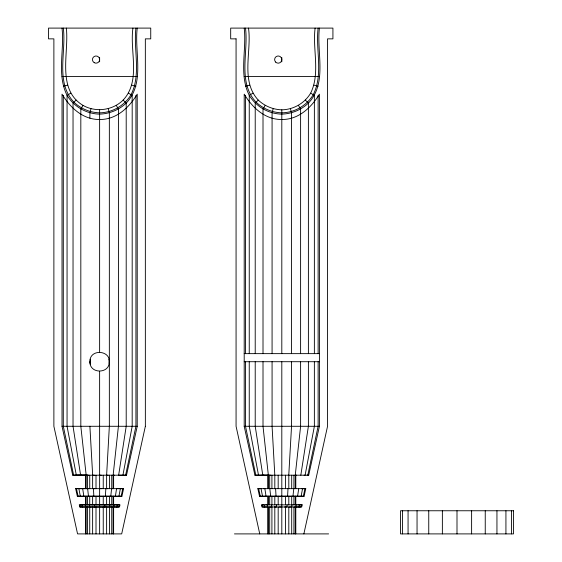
<?xml version="1.0" encoding="UTF-8"?>
<svg xmlns="http://www.w3.org/2000/svg" width="562" height="562" viewBox="0 0 562 562"><rect width="100%" height="100%" fill="white"/><g stroke="black" fill="none" stroke-linecap="round" stroke-linejoin="round"><path stroke-width="0.84" d="M62.024 426.284L62.024 94.142C70.109 107.616 82.951 119.713 99.622 119.502C116.292 119.713 129.141 107.616 137.219 94.142L137.226 426.284L126.52 475.199L72.723 475.199L62.024 426.284L137.226 426.284M137.219 28.1C134.248 52.568 145.34 83.007 126.204 103.113C118.989 109.92 109.541 113.833 99.622 114.121C86.386 113.903 73.875 106.675 67.061 95.322C56.607 74.577 64.574 50.201 62.024 28.1M63.309 95.477L63.302 426.284L73.678 475.389L87.714 475.199M63.309 28.1C66.386 52.238 55.139 82.312 73.945 102.207C80.914 108.782 90.039 112.569 99.622 112.843C112.407 112.625 124.49 105.649 131.072 94.683C141.357 74.128 133.342 49.976 135.934 28.1M106.618 488.652L106.618 475.199L109.351 426.284L109.351 117.767M132.189 100.436L132.182 426.284L122.916 475.199L118.645 475.199L126.211 426.284L126.204 103.113L123.169 100.078C112.702 110.426 95.765 112.66 82.972 105.368C56.312 89.246 69.21 52.997 66.323 28.1M244.203 353.638L244.21 94.142C252.289 107.616 265.138 119.713 281.808 119.502C298.478 119.713 311.32 107.616 319.406 94.142L319.406 426.284L308.707 475.199L254.909 475.199L244.203 426.284L244.203 353.638L319.406 353.638M319.406 28.1C316.434 52.568 327.527 83.007 308.39 103.113C301.176 109.92 291.727 113.833 281.808 114.121C268.573 113.903 256.061 106.675 249.247 95.322C238.794 74.577 246.753 50.201 244.21 28.1M245.489 353.638L245.489 95.484M245.496 28.1C248.573 52.238 237.326 82.312 256.132 102.207C263.1 108.782 272.226 112.569 281.808 112.843C294.593 112.625 306.676 105.649 313.259 94.683C323.543 74.128 315.528 49.976 318.12 28.1M89.604 488.652L75.666 488.652L77.324 496.232L105.396 496.232L105.825 488.652L107.778 488.652M104.778 506.994L104.904 504.845L119.327 504.845L118.87 506.994L80.38 506.994L79.916 504.845L104.904 504.845M262.496 496.232L261.063 488.652L257.853 488.652L259.511 496.232L287.575 496.232L288.004 488.652M288.77 475.199L291.538 426.284L291.538 361.71M287.084 504.845L286.964 506.994L284.527 506.994M109.281 361.38C110.166 373.969 89.527 374.376 89.92 361.71C89.506 348.201 111.88 350.084 109.098 363.284M105.396 496.232L110.77 496.232L111.599 488.652L113.278 488.652M113.138 488.652L113.138 475.199L118.42 426.284L118.42 109.084L116.271 105.368M287.575 496.232L292.957 496.232L293.786 488.652M109.583 506.994L109.822 504.845M292.008 504.845L291.769 506.994L289.493 506.994M123.169 100.078C141.167 80.675 129.583 51.444 132.927 28.1M248.502 28.1C251.846 51.444 240.262 80.675 258.26 100.078C264.653 106.106 273.02 109.576 281.808 109.829C293.533 109.632 304.611 103.232 310.645 93.18C320.523 73.06 312.388 49.449 315.106 28.1M90.264 364.218L90.264 359.209M110.77 496.232L115.393 496.232L116.559 488.652L123.577 488.652L121.919 496.232L77.324 496.232M113.714 506.994L114.044 504.845M292.957 496.232L297.572 496.232L298.745 488.652M300.825 475.199L308.397 426.284L308.397 361.71M293.926 533.9L293.926 506.994L295.893 506.994L296.23 504.845M115.393 496.232L118.933 496.232L120.366 488.652M297.572 496.232L301.12 496.232L302.553 488.652L305.763 488.652L304.105 496.232L259.511 496.232M116.875 506.994L117.289 504.845M299.061 506.994L299.476 504.845L301.513 504.845L301.049 506.994L295.893 506.994M118.933 496.232L121.16 496.232L122.762 488.652M122.916 475.199L125.607 475.199L135.941 426.284L135.934 95.477M301.12 496.232L303.347 496.232L304.948 488.652M307.147 475.199L307.786 475.199L318.127 426.284L318.127 361.71M79.727 506.994L119.516 506.994L119.987 504.845L79.256 504.845L80.036 506.994M303.866 533.9L327.548 426.284L327.548 38.862L332.922 38.862L332.922 28.1L230.687 28.1L230.687 38.862L236.089 38.862M91.002 108.698L89.892 112.843L89.892 118.224M273.188 108.698L272.078 112.843L272.078 353.638M82.972 105.368L80.823 109.084L80.823 426.284L86.176 475.199L86.105 488.652M265.159 105.368L263.009 109.084L263.009 353.638M76.074 100.078L73.039 103.113L73.032 426.284L80.605 475.199L81.926 475.199M258.26 100.078L255.225 103.113L255.218 353.638M70.784 93.18L67.061 95.322L67.061 426.284L76.327 475.199L80.605 475.199M252.963 93.18L249.247 95.322L249.247 353.638M63.309 86.26L67.454 85.15M245.496 86.26L249.64 85.15M72.723 475.199L76.327 475.199M249.247 361.71L249.247 426.284L258.513 475.199L254.909 475.199M73.678 475.389L85.635 475.199L85.635 488.652M121.16 496.232L121.919 496.232M303.347 496.232L304.105 496.232M75.701 475.241L88.62 475.199M257.888 475.241L270.8 475.199M125.607 475.199L126.52 475.199M113.074 475.199L114.388 475.199M261.78 475.199L264.112 475.199M296.574 475.199L295.254 475.199L300.607 426.284L300.607 361.71M307.786 475.199L308.707 475.199M264.554 506.994L264.14 504.845L262.103 504.845L262.559 506.994L267.716 506.994L267.386 504.845L265.763 504.845M62.024 76.53L137.226 76.53M244.203 76.53L319.406 76.53M244.203 361.71L319.406 361.71M244.203 426.284L319.406 426.284M89.892 426.284L92.66 475.199L94.311 475.199M99.622 475.199L101.272 475.199M106.583 475.199L108.122 475.199M95.526 488.652L93.425 488.652L93.854 496.232M99.622 488.652L101.722 488.652M75.666 488.652L123.577 488.652M257.853 488.652L305.763 488.652M234.452 533.9L328.622 533.9M304.084 475.199L305.103 475.199L314.369 426.284L314.369 361.71M301.253 488.652L302.553 488.652M263.585 488.652L264.871 488.652L266.037 496.232M297.846 504.845L299.476 504.845M269.901 506.994L271.846 506.994L271.608 504.845M274.382 506.994L276.652 506.994L276.525 504.845M279.37 506.994L281.808 506.994M313.975 85.15L318.12 86.26M131.789 85.15L135.934 86.26M310.645 93.18L314.369 95.322L314.369 353.638M128.466 93.18L132.182 95.322L132.182 100.703M305.356 100.078L308.39 103.113L308.397 353.638M298.457 105.368L300.607 109.084L300.607 353.638M290.428 108.698L291.538 112.843L291.538 353.638M108.241 108.698L109.351 112.843L109.351 118.224M259.742 533.9L236.068 426.284L236.068 38.862M258.668 488.652L260.269 496.232M76.481 488.652L78.083 496.232M81.954 504.845L82.368 506.994M78.877 488.652L80.31 496.232M108.979 359.209L109.33 361.71M90.089 362.855L90.124 363.171M85.199 504.845L85.536 506.994M262.784 475.199L255.218 426.284L255.218 361.71M89.913 361.71L90.06 362.652M82.684 488.652L83.857 496.232M268.355 475.199L263.009 426.284L263.009 361.71M269.83 488.652L270.659 496.232M87.644 488.652L88.473 496.232M89.421 504.845L89.66 506.994M94.346 504.845L94.465 506.994M275.605 488.652L276.033 496.232M511.568 510.76L511.568 533.9M505.926 510.76L505.926 533.9M496.948 510.76L496.948 533.9M485.245 510.76L485.245 533.9M471.616 510.76L471.616 533.9M456.997 510.76L456.997 533.9M442.371 510.76L442.371 533.9M428.75 510.76L428.75 533.9M417.046 510.76L417.046 533.9M408.068 510.76L408.068 533.9M402.42 510.76L402.42 533.9M318.12 95.484L318.127 353.638M295.795 475.199L295.795 488.652M295.795 496.232L295.795 504.845M295.795 506.994L295.795 533.9M295.317 475.199L295.317 488.652M295.317 496.232L295.317 504.845M295.317 506.994L295.317 533.9M293.926 475.199L293.926 488.652M293.926 496.232L293.926 504.845M291.699 475.199L291.699 488.652M291.699 496.232L291.699 504.845M291.699 506.994L291.699 533.9M288.805 475.199L288.805 488.652M288.805 496.232L288.805 504.845M288.805 506.994L288.805 533.9M285.426 475.199L285.426 488.652M285.426 496.232L285.426 504.845M285.426 506.994L285.426 533.9M281.808 57.5L281.808 61.827M281.808 109.829L281.808 353.638M281.808 361.71L281.808 533.9M278.183 475.199L278.183 488.652M278.183 496.232L278.183 504.845M278.183 506.994L278.183 533.9M274.811 488.652L274.811 475.199L272.078 426.284L272.078 361.71M274.811 496.232L274.811 504.845M274.811 506.994L274.811 533.9M271.917 475.199L271.917 488.652M271.917 496.232L271.917 504.845M271.917 506.994L271.917 533.9M269.69 475.199L269.69 488.652M269.69 496.232L269.69 504.845M269.69 506.994L269.69 533.9M268.292 488.652L268.292 475.199L255.865 475.389L245.489 426.284L245.489 361.71M268.292 496.232L268.292 504.845M268.292 506.994L268.292 533.9M267.814 475.199L267.814 488.652M267.814 496.232L267.814 504.845M267.814 506.994L267.814 533.9M113.615 475.199L113.615 488.652M113.615 496.232L113.615 504.845M113.615 506.994L113.615 533.9M113.138 496.232L113.138 504.845M113.138 506.994L113.138 533.9M111.74 475.199L111.74 488.652M111.74 496.232L111.74 504.845M111.74 506.994L111.74 533.9M109.513 475.199L109.513 488.652M109.513 496.232L109.513 504.845M109.513 506.994L109.513 533.9M106.618 496.232L106.618 504.845M106.618 506.994L106.618 533.9M103.246 475.199L103.246 488.652M103.246 496.232L103.246 504.845M103.246 506.994L103.246 533.9M99.622 57.5L99.622 61.827M99.622 109.829L99.622 352.03M99.622 371.398L99.622 533.9M96.004 475.199L96.004 488.652M96.004 496.232L96.004 504.845M96.004 506.994L96.004 533.9M92.625 475.199L92.625 488.652M92.625 496.232L92.625 504.845M92.625 506.994L92.625 533.9M89.73 475.199L89.73 488.652M89.73 496.232L89.73 504.845M89.73 506.994L89.73 533.9M87.503 475.199L87.503 488.652M87.503 496.232L87.503 504.845M87.503 506.994L87.503 533.9M86.105 496.232L86.105 504.845M86.105 506.994L86.105 533.9M85.635 496.232L85.635 504.845M85.635 506.994L85.635 533.9M302.173 504.845L301.703 506.994L261.913 506.994L261.442 504.845L302.173 504.845M145.361 426.284L121.687 533.9L77.563 533.9L53.882 426.284L53.882 38.862L48.508 38.862L48.508 28.1L150.742 28.1L150.742 38.862L145.34 38.862L145.361 426.284M513.492 510.76L400.495 510.76L400.495 533.9L513.492 533.9L513.492 510.76M275.675 62.115A3.59 3.59 0 0 0 281.681 60.506A3.59 3.59 0 0 0 277.291 56.109A3.59 3.59 0 0 0 275.675 62.115M94.24 62.684A3.59 3.59 0 0 0 99.622 59.579A3.59 3.59 0 0 0 94.24 56.467A3.59 3.59 0 0 0 94.24 62.684"/></g></svg>
